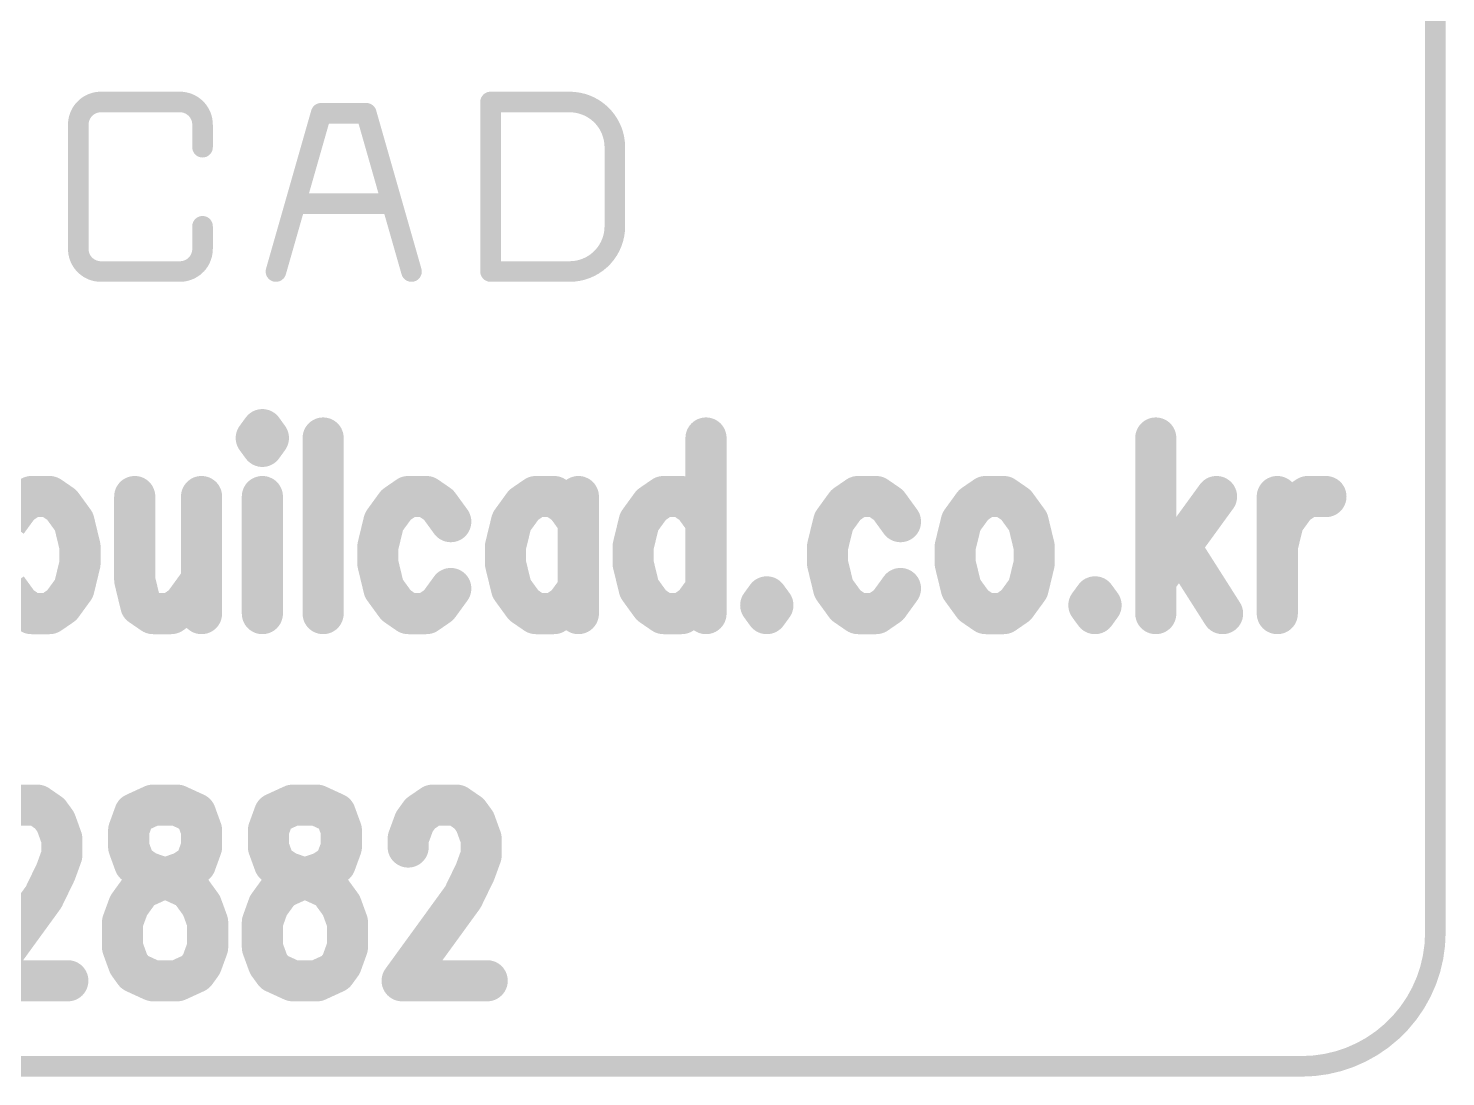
# Model space of a CAD drawing. Extents: x 100 to 156, y 84.7 to 174.
# Drawn here: x 149.06 to 155.95, y 84.65 to 89.74 of the extents above; entities that cross this region are included whole.
import ezdxf

# ---------------------------------------------------------------- set-up
doc = ezdxf.new("R2010")
doc.units = 0
doc.layers.get('0').update_dxf_attribs({"linetype": 'CONTINUOUS'})
doc.layers.add('MASK-BOTTOM_PHO', color=4, linetype='CONTINUOUS')
doc.layers.add('SILK-BOTTOM_PHO', color=5, linetype='CONTINUOUS')

# ---------------------------------------------------------------- blocks, each defined once
blk = doc.blocks.new('ROUND_1')
at = {"const_width": 0.050038}
blk.add_lwpolyline([(-0.025018, 0, 1), (0.025018, 0, 1)], format="xyb", close=True, dxfattribs=at)
blk = doc.blocks.new('ROUND_6')
at = {"const_width": 0.099948}
blk.add_lwpolyline([(-0.049974, 0, 1), (0.049974, 0, 1)], format="xyb", close=True, dxfattribs=at)

msp = doc.modelspace()

# ---------------------------------------------------------------- linework, layer by layer
at = {"layer": 'MASK-BOTTOM_PHO'}
for points, const_width in [([(155.90012, 85.350096), (155.90012, 94.4499)], 0.100076), ([(149.797008, 89.385902), (149.412706, 89.385902)], 0.100076), ([(151.307038, 88.946482), (151.307038, 89.385902)], 0.100076), ([(151.307038, 89.385902), (151.691594, 89.385902)], 0.100076), ([(150.26386, 88.56218), (150.48357, 89.331038)], 0.100076), ([(150.48357, 89.331038), (150.703026, 89.331038)], 0.100076), ([(150.703026, 89.331038), (150.922736, 88.56218)], 0.100076), ([(149.302978, 89.27592), (149.302978, 88.671908)], 0.100076), ([(149.90699, 89.166192), (149.90699, 89.27592)], 0.100076), ([(151.911304, 89.166192), (151.911304, 88.78189)], 0.100076), ([(151.307038, 88.56218), (151.307038, 88.946482)], 0.100076), ([(150.813008, 88.891618), (150.373588, 88.891618)], 0.100076), ([(149.90699, 88.671908), (149.90699, 88.78189)], 0.100076), ([(149.412706, 88.56218), (149.797008, 88.56218)], 0.100076), ([(151.691594, 88.56218), (151.307038, 88.56218)], 0.100076), ([(150.19782, 87.79383), (150.168102, 87.75319)], 0.199898), ([(150.168102, 87.75319), (150.19782, 87.71255)], 0.199898), ([(150.227284, 87.75319), (150.19782, 87.79383)], 0.199898), ([(150.19782, 87.71255), (150.227284, 87.75319)], 0.199898), ([(150.493222, 87.75319), (150.493222, 86.900004)], 0.199898), ([(152.354534, 87.75319), (152.354534, 86.900004)], 0.199898), ([(154.540966, 87.75319), (154.540966, 86.900004)], 0.199898), ([(149.015958, 87.42807), (148.956776, 87.34679)], 0.199898), ([(149.074886, 87.46871), (149.015958, 87.42807)], 0.199898), ([(149.163532, 87.46871), (149.074886, 87.46871)], 0.199898), ([(149.222714, 87.42807), (149.163532, 87.46871)], 0.199898), ([(149.281896, 87.34679), (149.222714, 87.42807)], 0.199898), ([(149.577298, 87.46871), (149.577298, 87.062564)], 0.199898), ([(149.902164, 87.46871), (149.902164, 86.900004)], 0.199898), ([(150.19782, 87.46871), (150.19782, 86.900004)], 0.199898), ([(150.847806, 87.42807), (150.788624, 87.34679)], 0.199898), ([(150.906734, 87.46871), (150.847806, 87.42807)], 0.199898), ([(150.99538, 87.46871), (150.906734, 87.46871)], 0.199898), ([(151.054562, 87.42807), (150.99538, 87.46871)], 0.199898), ([(151.113744, 87.34679), (151.054562, 87.42807)], 0.199898), ([(151.468074, 87.42807), (151.409146, 87.34679)], 0.199898), ([(151.527256, 87.46871), (151.468074, 87.42807)], 0.199898), ([(151.615902, 87.46871), (151.527256, 87.46871)], 0.199898), ([(151.675084, 87.42807), (151.615902, 87.46871)], 0.199898), ([(151.734012, 87.34679), (151.675084, 87.42807)], 0.199898), ([(151.734012, 87.46871), (151.734012, 86.900004)], 0.199898), ([(152.088596, 87.42807), (152.029668, 87.34679)], 0.199898), ([(152.147778, 87.46871), (152.088596, 87.42807)], 0.199898), ([(152.236424, 87.46871), (152.147778, 87.46871)], 0.199898), ([(152.295352, 87.42807), (152.236424, 87.46871)], 0.199898), ([(152.354534, 87.34679), (152.295352, 87.42807)], 0.199898), ([(153.033984, 87.42807), (152.975056, 87.34679)], 0.199898), ([(153.093166, 87.46871), (153.033984, 87.42807)], 0.199898), ([(153.181812, 87.46871), (153.093166, 87.46871)], 0.199898), ([(153.240994, 87.42807), (153.181812, 87.46871)], 0.199898), ([(153.299922, 87.34679), (153.240994, 87.42807)], 0.199898), ([(153.654506, 87.42807), (153.595578, 87.34679)], 0.199898), ([(153.713688, 87.46871), (153.654506, 87.42807)], 0.199898), ([(153.802334, 87.46871), (153.713688, 87.46871)], 0.199898), ([(153.861262, 87.42807), (153.802334, 87.46871)], 0.199898), ([(153.920444, 87.34679), (153.861262, 87.42807)], 0.199898), ([(154.836368, 87.46871), (154.540966, 87.062564)], 0.199898), ([(155.13177, 87.46871), (155.13177, 86.900004)], 0.199898), ([(155.161488, 87.34679), (155.220416, 87.42807)], 0.199898), ([(155.220416, 87.42807), (155.279598, 87.46871)], 0.199898), ([(155.279598, 87.46871), (155.368244, 87.46871)], 0.199898), ([(149.31136, 87.225124), (149.281896, 87.34679)], 0.199898), ([(150.788624, 87.34679), (150.75916, 87.225124)], 0.199898), ([(151.409146, 87.34679), (151.379428, 87.225124)], 0.199898), ([(152.029668, 87.34679), (151.99995, 87.225124)], 0.199898), ([(152.975056, 87.34679), (152.945338, 87.225124)], 0.199898), ([(153.595578, 87.34679), (153.56586, 87.225124)], 0.199898), ([(153.949908, 87.225124), (153.920444, 87.34679)], 0.199898), ([(155.13177, 87.225124), (155.161488, 87.34679)], 0.199898), ([(149.31136, 87.143844), (149.31136, 87.225124)], 0.199898), ([(150.75916, 87.225124), (150.75916, 87.143844)], 0.199898), ([(151.379428, 87.225124), (151.379428, 87.143844)], 0.199898), ([(151.99995, 87.225124), (151.99995, 87.143844)], 0.199898), ([(152.945338, 87.225124), (152.945338, 87.143844)], 0.199898), ([(153.56586, 87.225124), (153.56586, 87.143844)], 0.199898), ([(153.949908, 87.143844), (153.949908, 87.225124)], 0.199898), ([(154.659076, 87.225124), (154.865832, 86.900004)], 0.199898), ([(149.281896, 87.021924), (149.31136, 87.143844)], 0.199898), ([(150.75916, 87.143844), (150.788624, 87.021924)], 0.199898), ([(151.379428, 87.143844), (151.409146, 87.021924)], 0.199898), ([(151.99995, 87.143844), (152.029668, 87.021924)], 0.199898), ([(152.945338, 87.143844), (152.975056, 87.021924)], 0.199898), ([(153.56586, 87.143844), (153.595578, 87.021924)], 0.199898), ([(153.920444, 87.021924), (153.949908, 87.143844)], 0.199898), ([(149.577298, 87.062564), (149.606762, 86.940644)], 0.199898), ([(149.813518, 86.940644), (149.902164, 87.062564)], 0.199898), ([(148.956776, 87.021924), (149.015958, 86.940644)], 0.199898), ([(149.222714, 86.940644), (149.281896, 87.021924)], 0.199898), ([(150.788624, 87.021924), (150.847806, 86.940644)], 0.199898), ([(151.054562, 86.940644), (151.113744, 87.021924)], 0.199898), ([(151.409146, 87.021924), (151.468074, 86.940644)], 0.199898), ([(151.675084, 86.940644), (151.734012, 87.021924)], 0.199898), ([(152.029668, 87.021924), (152.088596, 86.940644)], 0.199898), ([(152.295352, 86.940644), (152.354534, 87.021924)], 0.199898), ([(152.975056, 87.021924), (153.033984, 86.940644)], 0.199898), ([(153.240994, 86.940644), (153.299922, 87.021924)], 0.199898), ([(153.595578, 87.021924), (153.654506, 86.940644)], 0.199898), ([(153.861262, 86.940644), (153.920444, 87.021924)], 0.199898), ([(149.015958, 86.940644), (149.074886, 86.900004)], 0.199898), ([(149.163532, 86.900004), (149.222714, 86.940644)], 0.199898), ([(149.606762, 86.940644), (149.665944, 86.900004)], 0.199898), ([(149.75459, 86.900004), (149.813518, 86.940644)], 0.199898), ([(150.847806, 86.940644), (150.906734, 86.900004)], 0.199898), ([(150.99538, 86.900004), (151.054562, 86.940644)], 0.199898), ([(151.468074, 86.940644), (151.527256, 86.900004)], 0.199898), ([(151.615902, 86.900004), (151.675084, 86.940644)], 0.199898), ([(152.088596, 86.940644), (152.147778, 86.900004)], 0.199898), ([(152.236424, 86.900004), (152.295352, 86.940644)], 0.199898), ([(152.649936, 86.981284), (152.620472, 86.940644)], 0.199898), ([(152.620472, 86.940644), (152.649936, 86.900004)], 0.199898), ([(152.679654, 86.940644), (152.649936, 86.981284)], 0.199898), ([(152.649936, 86.900004), (152.679654, 86.940644)], 0.199898), ([(153.033984, 86.940644), (153.093166, 86.900004)], 0.199898), ([(153.181812, 86.900004), (153.240994, 86.940644)], 0.199898), ([(153.654506, 86.940644), (153.713688, 86.900004)], 0.199898), ([(153.802334, 86.900004), (153.861262, 86.940644)], 0.199898), ([(154.245564, 86.981284), (154.215846, 86.940644)], 0.199898), ([(154.215846, 86.940644), (154.245564, 86.900004)], 0.199898), ([(154.275028, 86.940644), (154.245564, 86.981284)], 0.199898), ([(154.245564, 86.900004), (154.275028, 86.940644)], 0.199898), ([(149.074886, 86.900004), (149.163532, 86.900004)], 0.199898), ([(149.665944, 86.900004), (149.75459, 86.900004)], 0.199898), ([(150.906734, 86.900004), (150.99538, 86.900004)], 0.199898), ([(151.527256, 86.900004), (151.615902, 86.900004)], 0.199898), ([(152.147778, 86.900004), (152.236424, 86.900004)], 0.199898), ([(153.093166, 86.900004), (153.181812, 86.900004)], 0.199898), ([(153.713688, 86.900004), (153.802334, 86.900004)], 0.199898), ([(148.927312, 85.928454), (148.98624, 85.969094)], 0.199898), ([(148.98624, 85.969094), (149.104604, 85.969094)], 0.199898), ([(149.104604, 85.969094), (149.163532, 85.928454)], 0.199898), ([(149.665944, 85.969094), (149.577298, 85.928454)], 0.199898), ([(149.784054, 85.969094), (149.665944, 85.969094)], 0.199898), ([(149.8727, 85.928454), (149.784054, 85.969094)], 0.199898), ([(150.345394, 85.969094), (150.256748, 85.928454)], 0.199898), ([(150.463758, 85.969094), (150.345394, 85.969094)], 0.199898), ([(150.55215, 85.928454), (150.463758, 85.969094)], 0.199898), ([(150.965916, 85.928454), (151.025098, 85.969094)], 0.199898), ([(151.025098, 85.969094), (151.143208, 85.969094)], 0.199898), ([(151.143208, 85.969094), (151.20239, 85.928454)], 0.199898), ([(149.163532, 85.928454), (149.19325, 85.887814)], 0.199898), ([(149.19325, 85.887814), (149.222714, 85.806534)], 0.199898), ([(149.577298, 85.928454), (149.547834, 85.847174)], 0.199898), ([(149.902164, 85.847174), (149.8727, 85.928454)], 0.199898), ([(150.256748, 85.928454), (150.227284, 85.847174)], 0.199898), ([(150.581868, 85.847174), (150.55215, 85.928454)], 0.199898), ([(150.906734, 85.806534), (150.936452, 85.887814)], 0.199898), ([(150.936452, 85.887814), (150.965916, 85.928454)], 0.199898), ([(151.20239, 85.928454), (151.231854, 85.887814)], 0.199898), ([(151.231854, 85.887814), (151.261318, 85.806534)], 0.199898), ([(149.547834, 85.847174), (149.547834, 85.765894)], 0.199898), ([(149.902164, 85.765894), (149.902164, 85.847174)], 0.199898), ([(150.227284, 85.847174), (150.227284, 85.765894)], 0.199898), ([(150.581868, 85.765894), (150.581868, 85.847174)], 0.199898), ([(149.222714, 85.806534), (149.222714, 85.725254)], 0.199898), ([(149.547834, 85.765894), (149.577298, 85.684868)], 0.199898), ([(149.8727, 85.684868), (149.902164, 85.765894)], 0.199898), ([(150.227284, 85.765894), (150.256748, 85.684868)], 0.199898), ([(150.55215, 85.684868), (150.581868, 85.765894)], 0.199898), ([(150.906734, 85.765894), (150.906734, 85.806534)], 0.199898), ([(151.261318, 85.806534), (151.261318, 85.725254)], 0.199898), ([(149.222714, 85.725254), (149.19325, 85.644228)], 0.199898), ([(149.577298, 85.684868), (149.63648, 85.644228)], 0.199898), ([(149.813518, 85.644228), (149.8727, 85.684868)], 0.199898), ([(150.256748, 85.684868), (150.31593, 85.644228)], 0.199898), ([(150.493222, 85.644228), (150.55215, 85.684868)], 0.199898), ([(151.261318, 85.725254), (151.231854, 85.644228)], 0.199898), ([(149.19325, 85.644228), (149.134068, 85.522308)], 0.199898), ([(149.63648, 85.644228), (149.75459, 85.603588)], 0.199898), ([(149.695408, 85.603588), (149.813518, 85.644228)], 0.199898), ([(150.31593, 85.644228), (150.43404, 85.603588)], 0.199898), ([(150.375112, 85.603588), (150.493222, 85.644228)], 0.199898), ([(151.231854, 85.644228), (151.172672, 85.522308)], 0.199898), ([(149.547834, 85.481668), (149.606762, 85.562948)], 0.199898), ([(149.606762, 85.562948), (149.695408, 85.603588)], 0.199898), ([(149.75459, 85.603588), (149.843236, 85.562948)], 0.199898), ([(149.843236, 85.562948), (149.902164, 85.481668)], 0.199898), ([(150.227284, 85.481668), (150.286466, 85.562948)], 0.199898), ([(150.286466, 85.562948), (150.375112, 85.603588)], 0.199898), ([(150.43404, 85.603588), (150.522686, 85.562948)], 0.199898), ([(150.522686, 85.562948), (150.581868, 85.481668)], 0.199898), ([(149.134068, 85.522308), (148.838666, 85.115908)], 0.199898), ([(149.518116, 85.400388), (149.547834, 85.481668)], 0.199898), ([(149.902164, 85.481668), (149.931882, 85.400388)], 0.199898), ([(150.19782, 85.400388), (150.227284, 85.481668)], 0.199898), ([(150.581868, 85.481668), (150.611332, 85.400388)], 0.199898), ([(151.172672, 85.522308), (150.87727, 85.115908)], 0.199898), ([(149.518116, 85.278468), (149.518116, 85.400388)], 0.199898), ([(149.931882, 85.400388), (149.931882, 85.278468)], 0.199898), ([(150.19782, 85.278468), (150.19782, 85.400388)], 0.199898), ([(150.611332, 85.400388), (150.611332, 85.278468)], 0.199898), ([(149.547834, 85.197188), (149.518116, 85.278468)], 0.199898), ([(149.931882, 85.278468), (149.902164, 85.197188)], 0.199898), ([(150.227284, 85.197188), (150.19782, 85.278468)], 0.199898), ([(150.611332, 85.278468), (150.581868, 85.197188)], 0.199898), ([(149.577298, 85.156548), (149.547834, 85.197188)], 0.199898), ([(149.665944, 85.115908), (149.577298, 85.156548)], 0.199898), ([(149.8727, 85.156548), (149.784054, 85.115908)], 0.199898), ([(149.902164, 85.197188), (149.8727, 85.156548)], 0.199898), ([(150.256748, 85.156548), (150.227284, 85.197188)], 0.199898), ([(150.345394, 85.115908), (150.256748, 85.156548)], 0.199898), ([(150.55215, 85.156548), (150.463758, 85.115908)], 0.199898), ([(150.581868, 85.197188), (150.55215, 85.156548)], 0.199898), ([(148.838666, 85.115908), (149.252178, 85.115908)], 0.199898), ([(149.784054, 85.115908), (149.665944, 85.115908)], 0.199898), ([(150.463758, 85.115908), (150.345394, 85.115908)], 0.199898), ([(150.87727, 85.115908), (151.290782, 85.115908)], 0.199898), ([(100.65004, 84.70011), (155.24988, 84.70011)], 0.100076)]:
    msp.add_lwpolyline(points, dxfattribs=dict(at, const_width=const_width))
at = {"layer": 'MASK-BOTTOM_PHO', "const_width": 0.100076}
for points in [[(149.412706, 89.385902, 0.4142189), (149.302978, 89.27592)], [(149.90699, 89.27592, 0.4142136), (149.797008, 89.385902)], [(151.911304, 89.166192, 0.4142136), (151.691594, 89.385902)], [(151.691594, 88.56218, 0.4142136), (151.911304, 88.78189)], [(149.302978, 88.671908, 0.4142136), (149.412706, 88.56218)], [(149.797008, 88.56218, 0.4142189), (149.90699, 88.671908)], [(155.24988, 84.70011, 0.4142145), (155.90012, 85.350096)]]:
    msp.add_lwpolyline(points, format="xyb", dxfattribs=at)
at = {"layer": 'SILK-BOTTOM_PHO'}
for points, const_width in [([(155.90012, 85.350096), (155.90012, 94.4499)], 0.100076), ([(149.797008, 89.385902), (149.412706, 89.385902)], 0.100076), ([(151.307038, 88.946482), (151.307038, 89.385902)], 0.100076), ([(151.307038, 89.385902), (151.691594, 89.385902)], 0.100076), ([(150.26386, 88.56218), (150.48357, 89.331038)], 0.100076), ([(150.48357, 89.331038), (150.703026, 89.331038)], 0.100076), ([(150.703026, 89.331038), (150.922736, 88.56218)], 0.100076), ([(149.302978, 89.27592), (149.302978, 88.671908)], 0.100076), ([(149.90699, 89.166192), (149.90699, 89.27592)], 0.100076), ([(151.911304, 89.166192), (151.911304, 88.78189)], 0.100076), ([(151.307038, 88.56218), (151.307038, 88.946482)], 0.100076), ([(150.813008, 88.891618), (150.373588, 88.891618)], 0.100076), ([(149.90699, 88.671908), (149.90699, 88.78189)], 0.100076), ([(149.412706, 88.56218), (149.797008, 88.56218)], 0.100076), ([(151.691594, 88.56218), (151.307038, 88.56218)], 0.100076), ([(150.19782, 87.79383), (150.168102, 87.75319)], 0.199898), ([(150.168102, 87.75319), (150.19782, 87.71255)], 0.199898), ([(150.227284, 87.75319), (150.19782, 87.79383)], 0.199898), ([(150.19782, 87.71255), (150.227284, 87.75319)], 0.199898), ([(150.493222, 87.75319), (150.493222, 86.900004)], 0.199898), ([(152.354534, 87.75319), (152.354534, 86.900004)], 0.199898), ([(154.540966, 87.75319), (154.540966, 86.900004)], 0.199898), ([(149.015958, 87.42807), (148.956776, 87.34679)], 0.199898), ([(149.074886, 87.46871), (149.015958, 87.42807)], 0.199898), ([(149.163532, 87.46871), (149.074886, 87.46871)], 0.199898), ([(149.222714, 87.42807), (149.163532, 87.46871)], 0.199898), ([(149.281896, 87.34679), (149.222714, 87.42807)], 0.199898), ([(149.577298, 87.46871), (149.577298, 87.062564)], 0.199898), ([(149.902164, 87.46871), (149.902164, 86.900004)], 0.199898), ([(150.19782, 87.46871), (150.19782, 86.900004)], 0.199898), ([(150.847806, 87.42807), (150.788624, 87.34679)], 0.199898), ([(150.906734, 87.46871), (150.847806, 87.42807)], 0.199898), ([(150.99538, 87.46871), (150.906734, 87.46871)], 0.199898), ([(151.054562, 87.42807), (150.99538, 87.46871)], 0.199898), ([(151.113744, 87.34679), (151.054562, 87.42807)], 0.199898), ([(151.468074, 87.42807), (151.409146, 87.34679)], 0.199898), ([(151.527256, 87.46871), (151.468074, 87.42807)], 0.199898), ([(151.615902, 87.46871), (151.527256, 87.46871)], 0.199898), ([(151.675084, 87.42807), (151.615902, 87.46871)], 0.199898), ([(151.734012, 87.34679), (151.675084, 87.42807)], 0.199898), ([(151.734012, 87.46871), (151.734012, 86.900004)], 0.199898), ([(152.088596, 87.42807), (152.029668, 87.34679)], 0.199898), ([(152.147778, 87.46871), (152.088596, 87.42807)], 0.199898), ([(152.236424, 87.46871), (152.147778, 87.46871)], 0.199898), ([(152.295352, 87.42807), (152.236424, 87.46871)], 0.199898), ([(152.354534, 87.34679), (152.295352, 87.42807)], 0.199898), ([(153.033984, 87.42807), (152.975056, 87.34679)], 0.199898), ([(153.093166, 87.46871), (153.033984, 87.42807)], 0.199898), ([(153.181812, 87.46871), (153.093166, 87.46871)], 0.199898), ([(153.240994, 87.42807), (153.181812, 87.46871)], 0.199898), ([(153.299922, 87.34679), (153.240994, 87.42807)], 0.199898), ([(153.654506, 87.42807), (153.595578, 87.34679)], 0.199898), ([(153.713688, 87.46871), (153.654506, 87.42807)], 0.199898), ([(153.802334, 87.46871), (153.713688, 87.46871)], 0.199898), ([(153.861262, 87.42807), (153.802334, 87.46871)], 0.199898), ([(153.920444, 87.34679), (153.861262, 87.42807)], 0.199898), ([(154.836368, 87.46871), (154.540966, 87.062564)], 0.199898), ([(155.13177, 87.46871), (155.13177, 86.900004)], 0.199898), ([(155.161488, 87.34679), (155.220416, 87.42807)], 0.199898), ([(155.220416, 87.42807), (155.279598, 87.46871)], 0.199898), ([(155.279598, 87.46871), (155.368244, 87.46871)], 0.199898), ([(149.31136, 87.225124), (149.281896, 87.34679)], 0.199898), ([(150.788624, 87.34679), (150.75916, 87.225124)], 0.199898), ([(151.409146, 87.34679), (151.379428, 87.225124)], 0.199898), ([(152.029668, 87.34679), (151.99995, 87.225124)], 0.199898), ([(152.975056, 87.34679), (152.945338, 87.225124)], 0.199898), ([(153.595578, 87.34679), (153.56586, 87.225124)], 0.199898), ([(153.949908, 87.225124), (153.920444, 87.34679)], 0.199898), ([(155.13177, 87.225124), (155.161488, 87.34679)], 0.199898), ([(149.31136, 87.143844), (149.31136, 87.225124)], 0.199898), ([(150.75916, 87.225124), (150.75916, 87.143844)], 0.199898), ([(151.379428, 87.225124), (151.379428, 87.143844)], 0.199898), ([(151.99995, 87.225124), (151.99995, 87.143844)], 0.199898), ([(152.945338, 87.225124), (152.945338, 87.143844)], 0.199898), ([(153.56586, 87.225124), (153.56586, 87.143844)], 0.199898), ([(153.949908, 87.143844), (153.949908, 87.225124)], 0.199898), ([(154.659076, 87.225124), (154.865832, 86.900004)], 0.199898), ([(149.281896, 87.021924), (149.31136, 87.143844)], 0.199898), ([(150.75916, 87.143844), (150.788624, 87.021924)], 0.199898), ([(151.379428, 87.143844), (151.409146, 87.021924)], 0.199898), ([(151.99995, 87.143844), (152.029668, 87.021924)], 0.199898), ([(152.945338, 87.143844), (152.975056, 87.021924)], 0.199898), ([(153.56586, 87.143844), (153.595578, 87.021924)], 0.199898), ([(153.920444, 87.021924), (153.949908, 87.143844)], 0.199898), ([(149.577298, 87.062564), (149.606762, 86.940644)], 0.199898), ([(149.813518, 86.940644), (149.902164, 87.062564)], 0.199898), ([(148.956776, 87.021924), (149.015958, 86.940644)], 0.199898), ([(149.222714, 86.940644), (149.281896, 87.021924)], 0.199898), ([(150.788624, 87.021924), (150.847806, 86.940644)], 0.199898), ([(151.054562, 86.940644), (151.113744, 87.021924)], 0.199898), ([(151.409146, 87.021924), (151.468074, 86.940644)], 0.199898), ([(151.675084, 86.940644), (151.734012, 87.021924)], 0.199898), ([(152.029668, 87.021924), (152.088596, 86.940644)], 0.199898), ([(152.295352, 86.940644), (152.354534, 87.021924)], 0.199898), ([(152.975056, 87.021924), (153.033984, 86.940644)], 0.199898), ([(153.240994, 86.940644), (153.299922, 87.021924)], 0.199898), ([(153.595578, 87.021924), (153.654506, 86.940644)], 0.199898), ([(153.861262, 86.940644), (153.920444, 87.021924)], 0.199898), ([(149.015958, 86.940644), (149.074886, 86.900004)], 0.199898), ([(149.163532, 86.900004), (149.222714, 86.940644)], 0.199898), ([(149.606762, 86.940644), (149.665944, 86.900004)], 0.199898), ([(149.75459, 86.900004), (149.813518, 86.940644)], 0.199898), ([(150.847806, 86.940644), (150.906734, 86.900004)], 0.199898), ([(150.99538, 86.900004), (151.054562, 86.940644)], 0.199898), ([(151.468074, 86.940644), (151.527256, 86.900004)], 0.199898), ([(151.615902, 86.900004), (151.675084, 86.940644)], 0.199898), ([(152.088596, 86.940644), (152.147778, 86.900004)], 0.199898), ([(152.236424, 86.900004), (152.295352, 86.940644)], 0.199898), ([(152.649936, 86.981284), (152.620472, 86.940644)], 0.199898), ([(152.620472, 86.940644), (152.649936, 86.900004)], 0.199898), ([(152.679654, 86.940644), (152.649936, 86.981284)], 0.199898), ([(152.649936, 86.900004), (152.679654, 86.940644)], 0.199898), ([(153.033984, 86.940644), (153.093166, 86.900004)], 0.199898), ([(153.181812, 86.900004), (153.240994, 86.940644)], 0.199898), ([(153.654506, 86.940644), (153.713688, 86.900004)], 0.199898), ([(153.802334, 86.900004), (153.861262, 86.940644)], 0.199898), ([(154.245564, 86.981284), (154.215846, 86.940644)], 0.199898), ([(154.215846, 86.940644), (154.245564, 86.900004)], 0.199898), ([(154.275028, 86.940644), (154.245564, 86.981284)], 0.199898), ([(154.245564, 86.900004), (154.275028, 86.940644)], 0.199898), ([(149.074886, 86.900004), (149.163532, 86.900004)], 0.199898), ([(149.665944, 86.900004), (149.75459, 86.900004)], 0.199898), ([(150.906734, 86.900004), (150.99538, 86.900004)], 0.199898), ([(151.527256, 86.900004), (151.615902, 86.900004)], 0.199898), ([(152.147778, 86.900004), (152.236424, 86.900004)], 0.199898), ([(153.093166, 86.900004), (153.181812, 86.900004)], 0.199898), ([(153.713688, 86.900004), (153.802334, 86.900004)], 0.199898), ([(148.927312, 85.928454), (148.98624, 85.969094)], 0.199898), ([(148.98624, 85.969094), (149.104604, 85.969094)], 0.199898), ([(149.104604, 85.969094), (149.163532, 85.928454)], 0.199898), ([(149.665944, 85.969094), (149.577298, 85.928454)], 0.199898), ([(149.784054, 85.969094), (149.665944, 85.969094)], 0.199898), ([(149.8727, 85.928454), (149.784054, 85.969094)], 0.199898), ([(150.345394, 85.969094), (150.256748, 85.928454)], 0.199898), ([(150.463758, 85.969094), (150.345394, 85.969094)], 0.199898), ([(150.55215, 85.928454), (150.463758, 85.969094)], 0.199898), ([(150.965916, 85.928454), (151.025098, 85.969094)], 0.199898), ([(151.025098, 85.969094), (151.143208, 85.969094)], 0.199898), ([(151.143208, 85.969094), (151.20239, 85.928454)], 0.199898), ([(149.163532, 85.928454), (149.19325, 85.887814)], 0.199898), ([(149.19325, 85.887814), (149.222714, 85.806534)], 0.199898), ([(149.577298, 85.928454), (149.547834, 85.847174)], 0.199898), ([(149.902164, 85.847174), (149.8727, 85.928454)], 0.199898), ([(150.256748, 85.928454), (150.227284, 85.847174)], 0.199898), ([(150.581868, 85.847174), (150.55215, 85.928454)], 0.199898), ([(150.906734, 85.806534), (150.936452, 85.887814)], 0.199898), ([(150.936452, 85.887814), (150.965916, 85.928454)], 0.199898), ([(151.20239, 85.928454), (151.231854, 85.887814)], 0.199898), ([(151.231854, 85.887814), (151.261318, 85.806534)], 0.199898), ([(149.547834, 85.847174), (149.547834, 85.765894)], 0.199898), ([(149.902164, 85.765894), (149.902164, 85.847174)], 0.199898), ([(150.227284, 85.847174), (150.227284, 85.765894)], 0.199898), ([(150.581868, 85.765894), (150.581868, 85.847174)], 0.199898), ([(149.222714, 85.806534), (149.222714, 85.725254)], 0.199898), ([(149.547834, 85.765894), (149.577298, 85.684868)], 0.199898), ([(149.8727, 85.684868), (149.902164, 85.765894)], 0.199898), ([(150.227284, 85.765894), (150.256748, 85.684868)], 0.199898), ([(150.55215, 85.684868), (150.581868, 85.765894)], 0.199898), ([(150.906734, 85.765894), (150.906734, 85.806534)], 0.199898), ([(151.261318, 85.806534), (151.261318, 85.725254)], 0.199898), ([(149.222714, 85.725254), (149.19325, 85.644228)], 0.199898), ([(149.577298, 85.684868), (149.63648, 85.644228)], 0.199898), ([(149.813518, 85.644228), (149.8727, 85.684868)], 0.199898), ([(150.256748, 85.684868), (150.31593, 85.644228)], 0.199898), ([(150.493222, 85.644228), (150.55215, 85.684868)], 0.199898), ([(151.261318, 85.725254), (151.231854, 85.644228)], 0.199898), ([(149.19325, 85.644228), (149.134068, 85.522308)], 0.199898), ([(149.63648, 85.644228), (149.75459, 85.603588)], 0.199898), ([(149.695408, 85.603588), (149.813518, 85.644228)], 0.199898), ([(150.31593, 85.644228), (150.43404, 85.603588)], 0.199898), ([(150.375112, 85.603588), (150.493222, 85.644228)], 0.199898), ([(151.231854, 85.644228), (151.172672, 85.522308)], 0.199898), ([(149.547834, 85.481668), (149.606762, 85.562948)], 0.199898), ([(149.606762, 85.562948), (149.695408, 85.603588)], 0.199898), ([(149.75459, 85.603588), (149.843236, 85.562948)], 0.199898), ([(149.843236, 85.562948), (149.902164, 85.481668)], 0.199898), ([(150.227284, 85.481668), (150.286466, 85.562948)], 0.199898), ([(150.286466, 85.562948), (150.375112, 85.603588)], 0.199898), ([(150.43404, 85.603588), (150.522686, 85.562948)], 0.199898), ([(150.522686, 85.562948), (150.581868, 85.481668)], 0.199898), ([(149.134068, 85.522308), (148.838666, 85.115908)], 0.199898), ([(149.518116, 85.400388), (149.547834, 85.481668)], 0.199898), ([(149.902164, 85.481668), (149.931882, 85.400388)], 0.199898), ([(150.19782, 85.400388), (150.227284, 85.481668)], 0.199898), ([(150.581868, 85.481668), (150.611332, 85.400388)], 0.199898), ([(151.172672, 85.522308), (150.87727, 85.115908)], 0.199898), ([(149.518116, 85.278468), (149.518116, 85.400388)], 0.199898), ([(149.931882, 85.400388), (149.931882, 85.278468)], 0.199898), ([(150.19782, 85.278468), (150.19782, 85.400388)], 0.199898), ([(150.611332, 85.400388), (150.611332, 85.278468)], 0.199898), ([(149.547834, 85.197188), (149.518116, 85.278468)], 0.199898), ([(149.931882, 85.278468), (149.902164, 85.197188)], 0.199898), ([(150.227284, 85.197188), (150.19782, 85.278468)], 0.199898), ([(150.611332, 85.278468), (150.581868, 85.197188)], 0.199898), ([(149.577298, 85.156548), (149.547834, 85.197188)], 0.199898), ([(149.665944, 85.115908), (149.577298, 85.156548)], 0.199898), ([(149.8727, 85.156548), (149.784054, 85.115908)], 0.199898), ([(149.902164, 85.197188), (149.8727, 85.156548)], 0.199898), ([(150.256748, 85.156548), (150.227284, 85.197188)], 0.199898), ([(150.345394, 85.115908), (150.256748, 85.156548)], 0.199898), ([(150.55215, 85.156548), (150.463758, 85.115908)], 0.199898), ([(150.581868, 85.197188), (150.55215, 85.156548)], 0.199898), ([(148.838666, 85.115908), (149.252178, 85.115908)], 0.199898), ([(149.784054, 85.115908), (149.665944, 85.115908)], 0.199898), ([(150.463758, 85.115908), (150.345394, 85.115908)], 0.199898), ([(150.87727, 85.115908), (151.290782, 85.115908)], 0.199898), ([(100.65004, 84.70011), (155.24988, 84.70011)], 0.100076)]:
    msp.add_lwpolyline(points, dxfattribs=dict(at, const_width=const_width))
at = {"layer": 'SILK-BOTTOM_PHO', "const_width": 0.100076}
for points in [[(149.412706, 89.385902, 0.4142189), (149.302978, 89.27592)], [(149.90699, 89.27592, 0.4142136), (149.797008, 89.385902)], [(151.911304, 89.166192, 0.4142136), (151.691594, 89.385902)], [(151.691594, 88.56218, 0.4142136), (151.911304, 88.78189)], [(149.302978, 88.671908, 0.4142136), (149.412706, 88.56218)], [(149.797008, 88.56218, 0.4142189), (149.90699, 88.671908)], [(155.24988, 84.70011, 0.4142145), (155.90012, 85.350096)]]:
    msp.add_lwpolyline(points, format="xyb", dxfattribs=at)

# ---------------------------------------------------------------- block references
at = {"layer": 'MASK-BOTTOM_PHO'}
for name, p in [('ROUND_1', (149.412706, 89.385902)), ('ROUND_1', (149.412706, 89.385902)), ('ROUND_1', (149.797008, 89.385902)), ('ROUND_1', (149.797008, 89.385902)), ('ROUND_1', (151.307038, 89.385902)), ('ROUND_1', (151.691594, 89.385902)), ('ROUND_1', (151.691594, 89.385902)), ('ROUND_1', (150.48357, 89.331038)), ('ROUND_1', (150.703026, 89.331038)), ('ROUND_1', (149.302978, 89.27592)), ('ROUND_1', (149.302978, 89.27592)), ('ROUND_1', (149.90699, 89.27592)), ('ROUND_1', (149.90699, 89.27592)), ('ROUND_1', (149.90699, 89.166192)), ('ROUND_1', (151.911304, 89.166192)), ('ROUND_1', (151.911304, 89.166192)), ('ROUND_1', (151.307038, 88.946482)), ('ROUND_1', (151.307038, 88.946482)), ('ROUND_1', (150.373588, 88.891618)), ('ROUND_1', (150.813008, 88.891618)), ('ROUND_1', (149.90699, 88.78189)), ('ROUND_1', (151.911304, 88.78189)), ('ROUND_1', (151.911304, 88.78189)), ('ROUND_1', (149.302978, 88.671908)), ('ROUND_1', (149.302978, 88.671908)), ('ROUND_1', (149.90699, 88.671908)), ('ROUND_1', (149.90699, 88.671908)), ('ROUND_1', (149.412706, 88.56218)), ('ROUND_1', (149.412706, 88.56218)), ('ROUND_1', (149.797008, 88.56218)), ('ROUND_1', (149.797008, 88.56218)), ('ROUND_1', (150.26386, 88.56218)), ('ROUND_1', (150.922736, 88.56218)), ('ROUND_1', (151.307038, 88.56218)), ('ROUND_1', (151.691594, 88.56218)), ('ROUND_1', (151.691594, 88.56218)), ('ROUND_6', (150.168102, 87.75319)), ('ROUND_6', (150.168102, 87.75319)), ('ROUND_6', (150.19782, 87.79383)), ('ROUND_6', (150.227284, 87.75319)), ('ROUND_6', (150.493222, 87.75319)), ('ROUND_6', (152.354534, 87.75319)), ('ROUND_6', (154.540966, 87.75319)), ('ROUND_6', (150.19782, 87.71255)), ('ROUND_6', (149.015958, 87.42807)), ('ROUND_6', (149.074886, 87.46871)), ('ROUND_6', (149.074886, 87.46871)), ('ROUND_6', (149.163532, 87.46871)), ('ROUND_6', (149.222714, 87.42807)), ('ROUND_6', (149.577298, 87.46871)), ('ROUND_6', (149.902164, 87.46871)), ('ROUND_6', (150.19782, 87.46871)), ('ROUND_6', (150.847806, 87.42807)), ('ROUND_6', (150.906734, 87.46871)), ('ROUND_6', (150.99538, 87.46871)), ('ROUND_6', (151.054562, 87.42807)), ('ROUND_6', (151.468074, 87.42807)), ('ROUND_6', (151.527256, 87.46871)), ('ROUND_6', (151.615902, 87.46871)), ('ROUND_6', (151.675084, 87.42807)), ('ROUND_6', (151.734012, 87.46871)), ('ROUND_6', (152.088596, 87.42807)), ('ROUND_6', (152.147778, 87.46871)), ('ROUND_6', (152.236424, 87.46871)), ('ROUND_6', (152.295352, 87.42807)), ('ROUND_6', (153.033984, 87.42807)), ('ROUND_6', (153.093166, 87.46871)), ('ROUND_6', (153.181812, 87.46871)), ('ROUND_6', (153.240994, 87.42807)), ('ROUND_6', (153.654506, 87.42807)), ('ROUND_6', (153.713688, 87.46871)), ('ROUND_6', (153.713688, 87.46871)), ('ROUND_6', (153.802334, 87.46871)), ('ROUND_6', (153.861262, 87.42807)), ('ROUND_6', (154.836368, 87.46871)), ('ROUND_6', (155.13177, 87.46871)), ('ROUND_6', (155.220416, 87.42807)), ('ROUND_6', (155.279598, 87.46871)), ('ROUND_6', (155.368244, 87.46871)), ('ROUND_6', (149.281896, 87.34679)), ('ROUND_6', (150.788624, 87.34679)), ('ROUND_6', (151.113744, 87.34679)), ('ROUND_6', (151.409146, 87.34679)), ('ROUND_6', (151.734012, 87.34679)), ('ROUND_6', (152.029668, 87.34679)), ('ROUND_6', (152.354534, 87.34679)), ('ROUND_6', (152.975056, 87.34679)), ('ROUND_6', (153.299922, 87.34679)), ('ROUND_6', (153.595578, 87.34679)), ('ROUND_6', (153.920444, 87.34679)), ('ROUND_6', (155.161488, 87.34679)), ('ROUND_6', (149.31136, 87.225124)), ('ROUND_6', (150.75916, 87.225124)), ('ROUND_6', (151.379428, 87.225124)), ('ROUND_6', (151.99995, 87.225124)), ('ROUND_6', (152.945338, 87.225124)), ('ROUND_6', (153.56586, 87.225124)), ('ROUND_6', (153.949908, 87.225124)), ('ROUND_6', (154.659076, 87.225124)), ('ROUND_6', (155.13177, 87.225124)), ('ROUND_6', (149.31136, 87.143844)), ('ROUND_6', (150.75916, 87.143844)), ('ROUND_6', (151.379428, 87.143844)), ('ROUND_6', (151.99995, 87.143844)), ('ROUND_6', (152.945338, 87.143844)), ('ROUND_6', (153.56586, 87.143844)), ('ROUND_6', (153.949908, 87.143844)), ('ROUND_6', (149.577298, 87.062564)), ('ROUND_6', (149.902164, 87.062564)), ('ROUND_6', (154.540966, 87.062564)), ('ROUND_6', (149.281896, 87.021924)), ('ROUND_6', (150.788624, 87.021924)), ('ROUND_6', (151.113744, 87.021924)), ('ROUND_6', (151.409146, 87.021924)), ('ROUND_6', (151.734012, 87.021924)), ('ROUND_6', (152.029668, 87.021924)), ('ROUND_6', (152.354534, 87.021924)), ('ROUND_6', (152.975056, 87.021924)), ('ROUND_6', (153.299922, 87.021924)), ('ROUND_6', (153.595578, 87.021924)), ('ROUND_6', (153.920444, 87.021924)), ('ROUND_6', (149.015958, 86.940644)), ('ROUND_6', (149.222714, 86.940644)), ('ROUND_6', (149.606762, 86.940644)), ('ROUND_6', (149.813518, 86.940644)), ('ROUND_6', (150.847806, 86.940644)), ('ROUND_6', (151.054562, 86.940644)), ('ROUND_6', (151.468074, 86.940644)), ('ROUND_6', (151.675084, 86.940644)), ('ROUND_6', (152.088596, 86.940644)), ('ROUND_6', (152.295352, 86.940644)), ('ROUND_6', (152.620472, 86.940644)), ('ROUND_6', (152.649936, 86.981284)), ('ROUND_6', (152.649936, 86.981284)), ('ROUND_6', (152.679654, 86.940644)), ('ROUND_6', (153.033984, 86.940644)), ('ROUND_6', (153.240994, 86.940644)), ('ROUND_6', (153.654506, 86.940644)), ('ROUND_6', (153.861262, 86.940644)), ('ROUND_6', (154.215846, 86.940644)), ('ROUND_6', (154.245564, 86.981284)), ('ROUND_6', (154.245564, 86.981284)), ('ROUND_6', (154.275028, 86.940644)), ('ROUND_6', (149.074886, 86.900004)), ('ROUND_6', (149.163532, 86.900004)), ('ROUND_6', (149.665944, 86.900004)), ('ROUND_6', (149.75459, 86.900004)), ('ROUND_6', (149.902164, 86.900004)), ('ROUND_6', (150.19782, 86.900004)), ('ROUND_6', (150.493222, 86.900004)), ('ROUND_6', (150.906734, 86.900004)), ('ROUND_6', (150.99538, 86.900004)), ('ROUND_6', (151.527256, 86.900004)), ('ROUND_6', (151.615902, 86.900004)), ('ROUND_6', (151.734012, 86.900004)), ('ROUND_6', (152.147778, 86.900004)), ('ROUND_6', (152.236424, 86.900004)), ('ROUND_6', (152.354534, 86.900004)), ('ROUND_6', (152.649936, 86.900004)), ('ROUND_6', (153.093166, 86.900004)), ('ROUND_6', (153.181812, 86.900004)), ('ROUND_6', (153.713688, 86.900004)), ('ROUND_6', (153.802334, 86.900004)), ('ROUND_6', (154.245564, 86.900004)), ('ROUND_6', (154.540966, 86.900004)), ('ROUND_6', (154.865832, 86.900004)), ('ROUND_6', (155.13177, 86.900004)), ('ROUND_6', (148.98624, 85.969094)), ('ROUND_6', (149.104604, 85.969094)), ('ROUND_6', (149.665944, 85.969094)), ('ROUND_6', (149.665944, 85.969094)), ('ROUND_6', (149.784054, 85.969094)), ('ROUND_6', (150.345394, 85.969094)), ('ROUND_6', (150.345394, 85.969094)), ('ROUND_6', (150.463758, 85.969094)), ('ROUND_6', (151.025098, 85.969094)), ('ROUND_6', (151.143208, 85.969094)), ('ROUND_6', (149.163532, 85.928454)), ('ROUND_6', (149.19325, 85.887814)), ('ROUND_6', (149.577298, 85.928454)), ('ROUND_6', (149.8727, 85.928454)), ('ROUND_6', (150.256748, 85.928454)), ('ROUND_6', (150.55215, 85.928454)), ('ROUND_6', (150.936452, 85.887814)), ('ROUND_6', (150.965916, 85.928454)), ('ROUND_6', (151.20239, 85.928454)), ('ROUND_6', (151.231854, 85.887814)), ('ROUND_6', (149.547834, 85.847174)), ('ROUND_6', (149.902164, 85.847174)), ('ROUND_6', (150.227284, 85.847174)), ('ROUND_6', (150.581868, 85.847174)), ('ROUND_6', (149.222714, 85.806534)), ('ROUND_6', (149.547834, 85.765894)), ('ROUND_6', (149.902164, 85.765894)), ('ROUND_6', (150.227284, 85.765894)), ('ROUND_6', (150.581868, 85.765894)), ('ROUND_6', (150.906734, 85.806534)), ('ROUND_6', (150.906734, 85.765894)), ('ROUND_6', (151.261318, 85.806534)), ('ROUND_6', (149.222714, 85.725254)), ('ROUND_6', (149.577298, 85.684868)), ('ROUND_6', (149.8727, 85.684868)), ('ROUND_6', (150.256748, 85.684868)), ('ROUND_6', (150.55215, 85.684868)), ('ROUND_6', (151.261318, 85.725254)), ('ROUND_6', (149.19325, 85.644228)), ('ROUND_6', (149.63648, 85.644228)), ('ROUND_6', (149.813518, 85.644228)), ('ROUND_6', (150.31593, 85.644228)), ('ROUND_6', (150.493222, 85.644228)), ('ROUND_6', (151.231854, 85.644228)), ('ROUND_6', (149.606762, 85.562948)), ('ROUND_6', (149.695408, 85.603588)), ('ROUND_6', (149.75459, 85.603588)), ('ROUND_6', (149.843236, 85.562948)), ('ROUND_6', (150.286466, 85.562948)), ('ROUND_6', (150.375112, 85.603588)), ('ROUND_6', (150.43404, 85.603588)), ('ROUND_6', (150.522686, 85.562948)), ('ROUND_6', (149.134068, 85.522308)), ('ROUND_6', (149.547834, 85.481668)), ('ROUND_6', (149.902164, 85.481668)), ('ROUND_6', (150.227284, 85.481668)), ('ROUND_6', (150.581868, 85.481668)), ('ROUND_6', (151.172672, 85.522308)), ('ROUND_6', (149.518116, 85.400388)), ('ROUND_6', (149.931882, 85.400388)), ('ROUND_6', (150.19782, 85.400388)), ('ROUND_6', (150.611332, 85.400388)), ('ROUND_6', (149.518116, 85.278468)), ('ROUND_6', (149.931882, 85.278468)), ('ROUND_6', (150.19782, 85.278468)), ('ROUND_6', (150.611332, 85.278468)), ('ROUND_1', (155.90012, 85.350096)), ('ROUND_1', (155.90012, 85.350096)), ('ROUND_6', (149.547834, 85.197188)), ('ROUND_6', (149.577298, 85.156548)), ('ROUND_6', (149.8727, 85.156548)), ('ROUND_6', (149.902164, 85.197188)), ('ROUND_6', (150.227284, 85.197188)), ('ROUND_6', (150.256748, 85.156548)), ('ROUND_6', (150.55215, 85.156548)), ('ROUND_6', (150.581868, 85.197188)), ('ROUND_6', (149.252178, 85.115908)), ('ROUND_6', (149.665944, 85.115908)), ('ROUND_6', (149.784054, 85.115908)), ('ROUND_6', (150.345394, 85.115908)), ('ROUND_6', (150.463758, 85.115908)), ('ROUND_6', (150.87727, 85.115908)), ('ROUND_6', (151.290782, 85.115908)), ('ROUND_1', (155.24988, 84.70011)), ('ROUND_1', (155.24988, 84.70011))]:
    msp.add_blockref(name, p, dxfattribs=at)
at = {"layer": 'SILK-BOTTOM_PHO'}
for name, p in [('ROUND_1', (149.412706, 89.385902)), ('ROUND_1', (149.412706, 89.385902)), ('ROUND_1', (149.797008, 89.385902)), ('ROUND_1', (149.797008, 89.385902)), ('ROUND_1', (151.307038, 89.385902)), ('ROUND_1', (151.691594, 89.385902)), ('ROUND_1', (151.691594, 89.385902)), ('ROUND_1', (150.48357, 89.331038)), ('ROUND_1', (150.703026, 89.331038)), ('ROUND_1', (149.302978, 89.27592)), ('ROUND_1', (149.302978, 89.27592)), ('ROUND_1', (149.90699, 89.27592)), ('ROUND_1', (149.90699, 89.27592)), ('ROUND_1', (149.90699, 89.166192)), ('ROUND_1', (151.911304, 89.166192)), ('ROUND_1', (151.911304, 89.166192)), ('ROUND_1', (151.307038, 88.946482)), ('ROUND_1', (151.307038, 88.946482)), ('ROUND_1', (150.373588, 88.891618)), ('ROUND_1', (150.813008, 88.891618)), ('ROUND_1', (149.90699, 88.78189)), ('ROUND_1', (151.911304, 88.78189)), ('ROUND_1', (151.911304, 88.78189)), ('ROUND_1', (149.302978, 88.671908)), ('ROUND_1', (149.302978, 88.671908)), ('ROUND_1', (149.90699, 88.671908)), ('ROUND_1', (149.90699, 88.671908)), ('ROUND_1', (149.412706, 88.56218)), ('ROUND_1', (149.412706, 88.56218)), ('ROUND_1', (149.797008, 88.56218)), ('ROUND_1', (149.797008, 88.56218)), ('ROUND_1', (150.26386, 88.56218)), ('ROUND_1', (150.922736, 88.56218)), ('ROUND_1', (151.307038, 88.56218)), ('ROUND_1', (151.691594, 88.56218)), ('ROUND_1', (151.691594, 88.56218)), ('ROUND_6', (150.168102, 87.75319)), ('ROUND_6', (150.168102, 87.75319)), ('ROUND_6', (150.19782, 87.79383)), ('ROUND_6', (150.227284, 87.75319)), ('ROUND_6', (150.493222, 87.75319)), ('ROUND_6', (152.354534, 87.75319)), ('ROUND_6', (154.540966, 87.75319)), ('ROUND_6', (150.19782, 87.71255)), ('ROUND_6', (149.015958, 87.42807)), ('ROUND_6', (149.074886, 87.46871)), ('ROUND_6', (149.074886, 87.46871)), ('ROUND_6', (149.163532, 87.46871)), ('ROUND_6', (149.222714, 87.42807)), ('ROUND_6', (149.577298, 87.46871)), ('ROUND_6', (149.902164, 87.46871)), ('ROUND_6', (150.19782, 87.46871)), ('ROUND_6', (150.847806, 87.42807)), ('ROUND_6', (150.906734, 87.46871)), ('ROUND_6', (150.99538, 87.46871)), ('ROUND_6', (151.054562, 87.42807)), ('ROUND_6', (151.468074, 87.42807)), ('ROUND_6', (151.527256, 87.46871)), ('ROUND_6', (151.615902, 87.46871)), ('ROUND_6', (151.675084, 87.42807)), ('ROUND_6', (151.734012, 87.46871)), ('ROUND_6', (152.088596, 87.42807)), ('ROUND_6', (152.147778, 87.46871)), ('ROUND_6', (152.236424, 87.46871)), ('ROUND_6', (152.295352, 87.42807)), ('ROUND_6', (153.033984, 87.42807)), ('ROUND_6', (153.093166, 87.46871)), ('ROUND_6', (153.181812, 87.46871)), ('ROUND_6', (153.240994, 87.42807)), ('ROUND_6', (153.654506, 87.42807)), ('ROUND_6', (153.713688, 87.46871)), ('ROUND_6', (153.713688, 87.46871)), ('ROUND_6', (153.802334, 87.46871)), ('ROUND_6', (153.861262, 87.42807)), ('ROUND_6', (154.836368, 87.46871)), ('ROUND_6', (155.13177, 87.46871)), ('ROUND_6', (155.220416, 87.42807)), ('ROUND_6', (155.279598, 87.46871)), ('ROUND_6', (155.368244, 87.46871)), ('ROUND_6', (149.281896, 87.34679)), ('ROUND_6', (150.788624, 87.34679)), ('ROUND_6', (151.113744, 87.34679)), ('ROUND_6', (151.409146, 87.34679)), ('ROUND_6', (151.734012, 87.34679)), ('ROUND_6', (152.029668, 87.34679)), ('ROUND_6', (152.354534, 87.34679)), ('ROUND_6', (152.975056, 87.34679)), ('ROUND_6', (153.299922, 87.34679)), ('ROUND_6', (153.595578, 87.34679)), ('ROUND_6', (153.920444, 87.34679)), ('ROUND_6', (155.161488, 87.34679)), ('ROUND_6', (149.31136, 87.225124)), ('ROUND_6', (150.75916, 87.225124)), ('ROUND_6', (151.379428, 87.225124)), ('ROUND_6', (151.99995, 87.225124)), ('ROUND_6', (152.945338, 87.225124)), ('ROUND_6', (153.56586, 87.225124)), ('ROUND_6', (153.949908, 87.225124)), ('ROUND_6', (154.659076, 87.225124)), ('ROUND_6', (155.13177, 87.225124)), ('ROUND_6', (149.31136, 87.143844)), ('ROUND_6', (150.75916, 87.143844)), ('ROUND_6', (151.379428, 87.143844)), ('ROUND_6', (151.99995, 87.143844)), ('ROUND_6', (152.945338, 87.143844)), ('ROUND_6', (153.56586, 87.143844)), ('ROUND_6', (153.949908, 87.143844)), ('ROUND_6', (149.577298, 87.062564)), ('ROUND_6', (149.902164, 87.062564)), ('ROUND_6', (154.540966, 87.062564)), ('ROUND_6', (149.281896, 87.021924)), ('ROUND_6', (150.788624, 87.021924)), ('ROUND_6', (151.113744, 87.021924)), ('ROUND_6', (151.409146, 87.021924)), ('ROUND_6', (151.734012, 87.021924)), ('ROUND_6', (152.029668, 87.021924)), ('ROUND_6', (152.354534, 87.021924)), ('ROUND_6', (152.975056, 87.021924)), ('ROUND_6', (153.299922, 87.021924)), ('ROUND_6', (153.595578, 87.021924)), ('ROUND_6', (153.920444, 87.021924)), ('ROUND_6', (149.015958, 86.940644)), ('ROUND_6', (149.222714, 86.940644)), ('ROUND_6', (149.606762, 86.940644)), ('ROUND_6', (149.813518, 86.940644)), ('ROUND_6', (150.847806, 86.940644)), ('ROUND_6', (151.054562, 86.940644)), ('ROUND_6', (151.468074, 86.940644)), ('ROUND_6', (151.675084, 86.940644)), ('ROUND_6', (152.088596, 86.940644)), ('ROUND_6', (152.295352, 86.940644)), ('ROUND_6', (152.620472, 86.940644)), ('ROUND_6', (152.649936, 86.981284)), ('ROUND_6', (152.649936, 86.981284)), ('ROUND_6', (152.679654, 86.940644)), ('ROUND_6', (153.033984, 86.940644)), ('ROUND_6', (153.240994, 86.940644)), ('ROUND_6', (153.654506, 86.940644)), ('ROUND_6', (153.861262, 86.940644)), ('ROUND_6', (154.215846, 86.940644)), ('ROUND_6', (154.245564, 86.981284)), ('ROUND_6', (154.245564, 86.981284)), ('ROUND_6', (154.275028, 86.940644)), ('ROUND_6', (149.074886, 86.900004)), ('ROUND_6', (149.163532, 86.900004)), ('ROUND_6', (149.665944, 86.900004)), ('ROUND_6', (149.75459, 86.900004)), ('ROUND_6', (149.902164, 86.900004)), ('ROUND_6', (150.19782, 86.900004)), ('ROUND_6', (150.493222, 86.900004)), ('ROUND_6', (150.906734, 86.900004)), ('ROUND_6', (150.99538, 86.900004)), ('ROUND_6', (151.527256, 86.900004)), ('ROUND_6', (151.615902, 86.900004)), ('ROUND_6', (151.734012, 86.900004)), ('ROUND_6', (152.147778, 86.900004)), ('ROUND_6', (152.236424, 86.900004)), ('ROUND_6', (152.354534, 86.900004)), ('ROUND_6', (152.649936, 86.900004)), ('ROUND_6', (153.093166, 86.900004)), ('ROUND_6', (153.181812, 86.900004)), ('ROUND_6', (153.713688, 86.900004)), ('ROUND_6', (153.802334, 86.900004)), ('ROUND_6', (154.245564, 86.900004)), ('ROUND_6', (154.540966, 86.900004)), ('ROUND_6', (154.865832, 86.900004)), ('ROUND_6', (155.13177, 86.900004)), ('ROUND_6', (148.98624, 85.969094)), ('ROUND_6', (149.104604, 85.969094)), ('ROUND_6', (149.665944, 85.969094)), ('ROUND_6', (149.665944, 85.969094)), ('ROUND_6', (149.784054, 85.969094)), ('ROUND_6', (150.345394, 85.969094)), ('ROUND_6', (150.345394, 85.969094)), ('ROUND_6', (150.463758, 85.969094)), ('ROUND_6', (151.025098, 85.969094)), ('ROUND_6', (151.143208, 85.969094)), ('ROUND_6', (149.163532, 85.928454)), ('ROUND_6', (149.19325, 85.887814)), ('ROUND_6', (149.577298, 85.928454)), ('ROUND_6', (149.8727, 85.928454)), ('ROUND_6', (150.256748, 85.928454)), ('ROUND_6', (150.55215, 85.928454)), ('ROUND_6', (150.936452, 85.887814)), ('ROUND_6', (150.965916, 85.928454)), ('ROUND_6', (151.20239, 85.928454)), ('ROUND_6', (151.231854, 85.887814)), ('ROUND_6', (149.547834, 85.847174)), ('ROUND_6', (149.902164, 85.847174)), ('ROUND_6', (150.227284, 85.847174)), ('ROUND_6', (150.581868, 85.847174)), ('ROUND_6', (149.222714, 85.806534)), ('ROUND_6', (149.547834, 85.765894)), ('ROUND_6', (149.902164, 85.765894)), ('ROUND_6', (150.227284, 85.765894)), ('ROUND_6', (150.581868, 85.765894)), ('ROUND_6', (150.906734, 85.806534)), ('ROUND_6', (150.906734, 85.765894)), ('ROUND_6', (151.261318, 85.806534)), ('ROUND_6', (149.222714, 85.725254)), ('ROUND_6', (149.577298, 85.684868)), ('ROUND_6', (149.8727, 85.684868)), ('ROUND_6', (150.256748, 85.684868)), ('ROUND_6', (150.55215, 85.684868)), ('ROUND_6', (151.261318, 85.725254)), ('ROUND_6', (149.19325, 85.644228)), ('ROUND_6', (149.63648, 85.644228)), ('ROUND_6', (149.813518, 85.644228)), ('ROUND_6', (150.31593, 85.644228)), ('ROUND_6', (150.493222, 85.644228)), ('ROUND_6', (151.231854, 85.644228)), ('ROUND_6', (149.606762, 85.562948)), ('ROUND_6', (149.695408, 85.603588)), ('ROUND_6', (149.75459, 85.603588)), ('ROUND_6', (149.843236, 85.562948)), ('ROUND_6', (150.286466, 85.562948)), ('ROUND_6', (150.375112, 85.603588)), ('ROUND_6', (150.43404, 85.603588)), ('ROUND_6', (150.522686, 85.562948)), ('ROUND_6', (149.134068, 85.522308)), ('ROUND_6', (149.547834, 85.481668)), ('ROUND_6', (149.902164, 85.481668)), ('ROUND_6', (150.227284, 85.481668)), ('ROUND_6', (150.581868, 85.481668)), ('ROUND_6', (151.172672, 85.522308)), ('ROUND_6', (149.518116, 85.400388)), ('ROUND_6', (149.931882, 85.400388)), ('ROUND_6', (150.19782, 85.400388)), ('ROUND_6', (150.611332, 85.400388)), ('ROUND_6', (149.518116, 85.278468)), ('ROUND_6', (149.931882, 85.278468)), ('ROUND_6', (150.19782, 85.278468)), ('ROUND_6', (150.611332, 85.278468)), ('ROUND_1', (155.90012, 85.350096)), ('ROUND_1', (155.90012, 85.350096)), ('ROUND_6', (149.547834, 85.197188)), ('ROUND_6', (149.577298, 85.156548)), ('ROUND_6', (149.8727, 85.156548)), ('ROUND_6', (149.902164, 85.197188)), ('ROUND_6', (150.227284, 85.197188)), ('ROUND_6', (150.256748, 85.156548)), ('ROUND_6', (150.55215, 85.156548)), ('ROUND_6', (150.581868, 85.197188)), ('ROUND_6', (149.252178, 85.115908)), ('ROUND_6', (149.665944, 85.115908)), ('ROUND_6', (149.784054, 85.115908)), ('ROUND_6', (150.345394, 85.115908)), ('ROUND_6', (150.463758, 85.115908)), ('ROUND_6', (150.87727, 85.115908)), ('ROUND_6', (151.290782, 85.115908)), ('ROUND_1', (155.24988, 84.70011)), ('ROUND_1', (155.24988, 84.70011))]:
    msp.add_blockref(name, p, dxfattribs=at)

doc.saveas('drawing.dxf')
